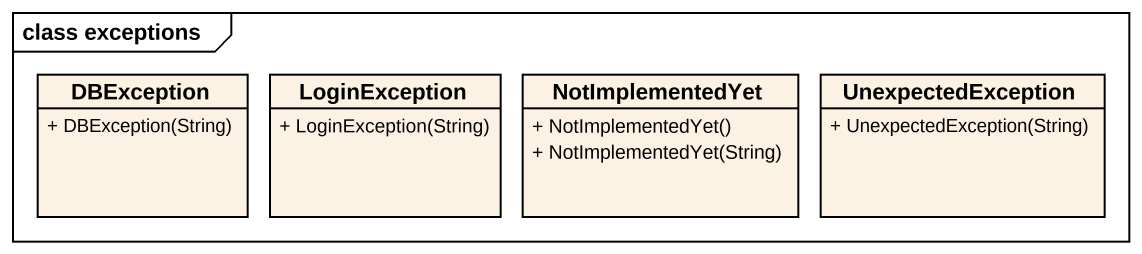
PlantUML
@startuml
mainframe class exceptions
hide circle
hide empty members
skinparam classAttributeIconSize 0
class DBException {
  + DBException(String)
}
class LoginException {
  + LoginException(String)
}
class NotImplementedYet {
  + NotImplementedYet()
  + NotImplementedYet(String)
}
class UnexpectedException {
  + UnexpectedException(String)
}
@enduml
